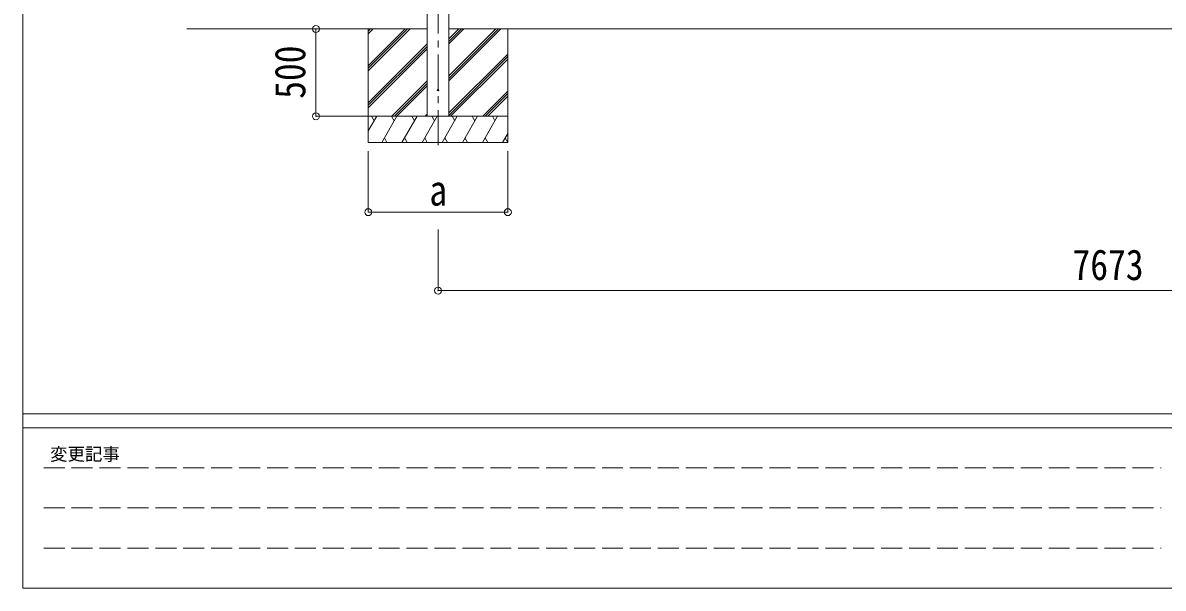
# Model space of a CAD drawing. Units: millimetres at full size, sheet at 1:40. Extents: x -11243 to 11243, y -7760 to 7760.
# Drawn here: x -11243 to -4706, y -7760 to -4519 of the extents above; entities that cross this region are included whole.
import ezdxf
from ezdxf.enums import TextEntityAlignment as Align

# ---------------------------------------------------------------- set-up
doc = ezdxf.new("R2010")
doc.units = ezdxf.units.MM
doc.header["$LTSCALE"] = 40
doc.header["$PDMODE"] = 32
doc.header["$PDSIZE"] = 40
doc.linetypes.add('CHAIN1', pattern=[8, 5, -1, 1, -1])
doc.linetypes.add('DASHED3', pattern=[4, 3, -1])
for name, color, linetype, lineweight in [('0-0_0', 7, 'Continuous', 9), ('0-1_本体', 5, 'CHAIN1', 9), ('0-3_ELV2', 4, 'Continuous', 9), ('0-6_OTH_LINE', 6, 'Continuous', 9), ('F-0_240', 7, 'Continuous', 9)]:
    doc.layers.add(name, color=color, linetype=linetype, lineweight=lineweight)
doc.styles.add('ＭＳ ゴシック', font='')
doc.styles.get('ＭＳ ゴシック').set_extended_font_data('MS Gothic')

msp = doc.modelspace()

# ---------------------------------------------------------------- linework, layer by layer
at = {"layer": '0-0_0'}
for p, q in [((-8925.1, -4554.38), (-10302.97, -4554.38)), ((-9262.6, -4554.38), (-9262.6, -5204.38)), ((-9262.6, -4765.6), (-9051.37, -4554.38)), ((-9262.6, -4779.75), (-9037.23, -4554.38)), ((-9262.6, -4793.89), (-9023.09, -4554.38)), ((-9262.6, -4581.76), (-9235.22, -4554.38)), ((-9262.6, -4567.62), (-9249.36, -4554.38)), ((-1252.1, -4554.38), (-8800.1, -4554.38)), ((-8800.1, -4851.89), (-8502.59, -4554.38)), ((-8800.1, -4823.6), (-8530.87, -4554.38)), ((-8800.1, -4837.75), (-8516.73, -4554.38)), ((-8800.1, -4639.76), (-8714.72, -4554.38)), ((-8800.1, -4625.61), (-8728.86, -4554.38)), ((-8800.1, -4611.47), (-8743.01, -4554.38)), ((-8462.6, -4554.38), (-8462.6, -5204.38)), ((-9262.6, -4977.74), (-8925.1, -4640.24)), ((-9262.6, -4991.88), (-8925.1, -4654.38)), ((-9262.6, -5006.02), (-8925.1, -4668.52)), ((-8800.1, -5035.73), (-8462.6, -4698.24)), ((-8800.1, -5049.88), (-8462.6, -4712.38)), ((-8790.46, -5054.38), (-8462.6, -4726.52)), ((-9127.11, -5054.38), (-8925.1, -4852.37)), ((-9112.97, -5054.38), (-8925.1, -4866.51)), ((-9098.83, -5054.38), (-8925.1, -4880.65)), ((-8606.61, -5054.38), (-8462.6, -4910.37)), ((-8592.47, -5054.38), (-8462.6, -4924.51)), ((-8578.33, -5054.38), (-8462.6, -4938.65)), ((-9262.6, -5138.21), (-9214.2, -5054.37)), ((-8462.6, -5054.38), (-9262.6, -5054.38)), ((-9229.2, -5080.36), (-9244.2, -5054.37)), ((-9185.34, -5204.37), (-9098.73, -5054.38)), ((-9113.73, -5080.36), (-9128.74, -5054.38)), ((-9069.87, -5204.38), (-8983.26, -5054.38)), ((-8998.26, -5080.36), (-9013.27, -5054.38)), ((-8954.4, -5204.38), (-8867.79, -5054.38)), ((-8936.69, -5054.38), (-8925.1, -5042.78)), ((-8882.79, -5080.36), (-8897.8, -5054.37)), ((-8838.93, -5204.38), (-8752.32, -5054.38)), ((-8767.32, -5080.36), (-8782.32, -5054.38)), ((-8723.46, -5204.38), (-8636.85, -5054.38)), ((-8666.85, -5054.38), (-8651.85, -5080.36)), ((-8607.99, -5204.38), (-8521.38, -5054.38)), ((-8536.38, -5080.36), (-8551.38, -5054.38)), ((-8492.52, -5204.38), (-8462.6, -5152.57)), ((-9262.6, -5204.38), (-8462.6, -5204.38)), ((-9170.34, -5178.4), (-9155.34, -5204.37)), ((-9054.87, -5178.39), (-9039.87, -5204.38)), ((-8939.4, -5178.4), (-8924.4, -5204.38)), ((-8823.93, -5178.4), (-8808.93, -5204.38)), ((-8708.46, -5178.4), (-8693.46, -5204.38)), ((-8592.99, -5178.4), (-8577.99, -5204.38)), ((-8477.52, -5178.4), (-8462.6, -5204.23))]:
    msp.add_line(p, q, dxfattribs=at)
at = {"layer": '0-1_本体'}
msp.add_line((-8862.6, -5219.9), (-8862.6, -2085.34), dxfattribs=at)
at = {"layer": '0-3_ELV2'}
for p, q in [((-8925.1, -2054.38), (-8925.1, -5054.38)), ((-8800.1, -5054.38), (-8800.1, -2054.38))]:
    msp.add_line(p, q, dxfattribs=at)
msp.add_circle((-8862.6, -4904.38), 4.5, dxfattribs=at)
at = {"layer": '0-6_OTH_LINE'}
for p, q in [((-9562.6, -4554.38), (-9263.6, -4554.38)), ((-9562.6, -5054.38), (-9562.6, -4554.38)), ((-9562.6, -5054.38), (-9263.6, -5054.38)), ((-9262.6, -5604.38), (-9262.6, -5255.38)), ((-8462.6, -5604.38), (-8462.6, -5255.38)), ((-9262.6, -5604.38), (-8462.6, -5604.38)), ((-8862.6, -6054.38), (-8862.6, -5704.38)), ((-8862.6, -6054.38), (-1189.6, -6054.38))]:
    msp.add_line(p, q, dxfattribs=at)
for p in [(-9562.6, -4554.38), (-9562.6, -5054.38), (-9262.6, -5604.38), (-8462.6, -5604.38), (-8862.6, -6054.38)]:
    msp.add_point(p, dxfattribs=at)
at = {"layer": 'F-0_240', "color": 5}
for p, q in [((-11242.74, 7760), (-11242.74, -7760)), ((-11242.74, -6760), (10677.26, -6760)), ((-11242.74, -6840), (7121.58, -6840)), ((-11242.74, -7760), (10677.26, -7760))]:
    msp.add_line(p, q, dxfattribs=at)
at = {"layer": 'F-0_240', "color": 4, "linetype": 'DASHED3'}
for p, q in [((-11122.75, -7070), (-4718.42, -7070)), ((-11122.75, -7300), (-4718.42, -7300)), ((-11122.75, -7530), (-4718.42, -7530))]:
    msp.add_line(p, q, dxfattribs=at)

# ---------------------------------------------------------------- texts
at = {"layer": '0-6_OTH_LINE', "color": 7, "style": 'ＭＳ ゴシック', "width": 0.85}
msp.add_text('500', height=176, rotation=90, dxfattribs=at).set_placement((-9570.6, -4954.38), align=Align.BOTTOM_LEFT)
for s, p in [('a', (-8912.6, -5619.38)), ('7673', (-5226.1, -6046.38))]:
    msp.add_text(s, height=176, dxfattribs=at).set_placement(p, align=Align.BOTTOM_LEFT)
at = {"layer": 'F-0_240', "style": 'ＭＳ ゴシック'}
msp.add_text('変更記事', height=73.31, dxfattribs=at).set_placement((-11086.44, -7050), align=Align.BOTTOM_LEFT)

doc.saveas('drawing.dxf')
